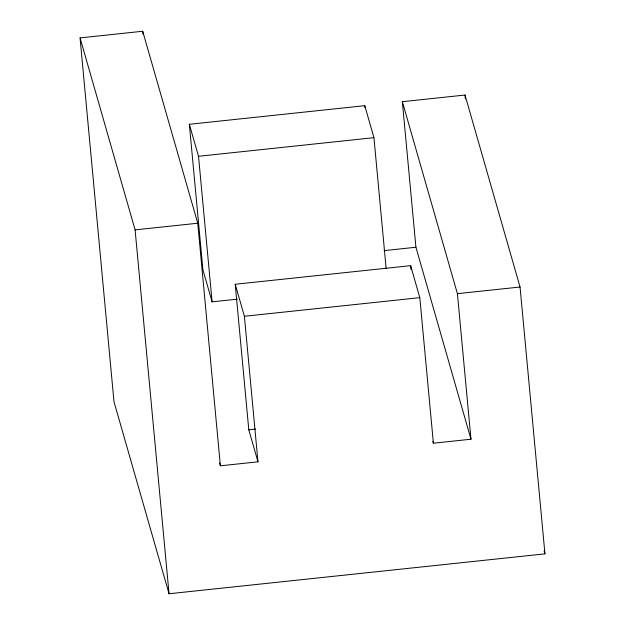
<?xml version="1.0" encoding="UTF-8"?>
<svg xmlns="http://www.w3.org/2000/svg" width="625" height="625" viewBox="0 0 625 625"><rect width="100%" height="100%" fill="white"/><g stroke="black" fill="none" stroke-linecap="round" stroke-linejoin="round"><path stroke-width="0.94" d="M80.055 37.898L142.703 31.25L197.75 223.227L220.383 465.812L257.977 461.82L244.391 316.273L235.219 284.273L410.641 265.656L419.812 297.656L433.391 443.203L470.984 439.219L457.406 293.664L402.352 101.688L465 95.039L520.055 287.016L544.945 553.859L169.047 593.75L114 401.773L80.055 37.898L135.102 229.875L169.047 593.75M237.297 299.164L212.102 301.836L202.922 269.844L189.344 124.297L364.766 105.68L373.938 137.672L386.156 268.672M189.344 124.297L198.523 156.289L373.938 137.672M135.102 229.875L197.75 223.227M384.125 250.617L415.93 247.242L470.984 439.219M244.391 316.273L419.812 297.656M457.406 293.664L520.055 287.016M235.219 284.273L248.797 429.828L255.586 429.102M544.141 551.047L544.945 553.859M432.867 441.375L433.391 443.203M248.797 429.828L257.977 461.82M219.578 463L220.117 464.875M465 95.039L465.367 98.922M402.352 101.688L415.93 247.242M410.641 265.656L411 269.539M364.766 105.68L364.945 107.617M198.523 156.289L212.102 301.836M142.703 31.25L142.977 34.164"/></g></svg>
